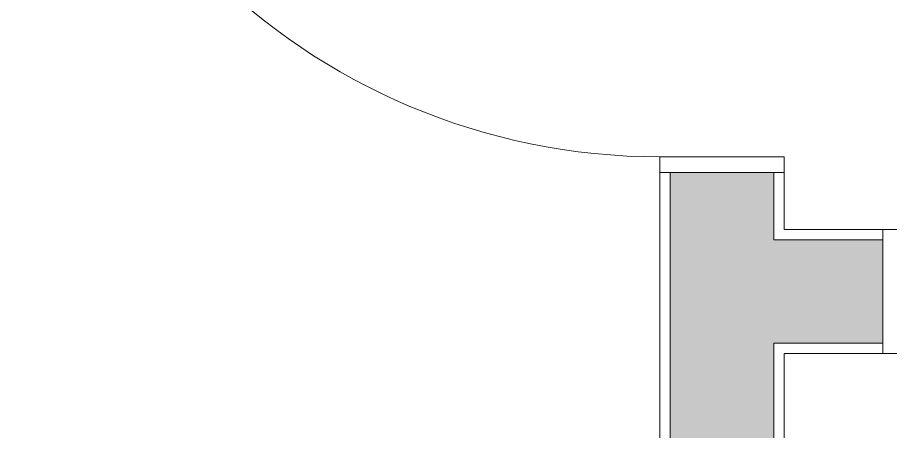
# Model space of a CAD drawing. Header units: inches. Extents: x 99 to 12024, y -5408 to 2559.
# Drawn here: x 9118.12 to 9160.24, y -5326.08 to -5306.09 of the extents above; entities that cross this region are included whole.
import ezdxf

# ---------------------------------------------------------------- set-up
doc = ezdxf.new("R2010")
doc.units = ezdxf.units.IN
doc.header["$LTSCALE"] = 96
doc.header["$MEASUREMENT"] = 0
doc.layers.add('Doors', color=5, linetype='Continuous', lineweight=5)
doc.layers.add('Walls_  Normal', color=6, linetype='Continuous', lineweight=13)

msp = doc.modelspace()

# ---------------------------------------------------------------- linework, layer by layer
at = {"layer": 'Doors', "transparency": 33554687}
for p, q in [((9149.116, -5312.818), (9149.116, -5313.568)), ((9149.116, -5312.818), (9155.116, -5312.818)), ((9155.116, -5312.818), (9155.116, -5313.568)), ((9149.116, -5313.568), (9155.116, -5313.568)), ((9160.616, -5316.318), (9159.866, -5316.318)), ((9159.866, -5316.318), (9159.866, -5322.318)), ((9160.616, -5322.318), (9159.866, -5322.318))]:
    msp.add_line(p, q, dxfattribs=at)
msp.add_arc((9149.116, -5281.818), 31, 180, 270, dxfattribs=at)
at = {"layer": 'Walls_  Normal', "transparency": 33554687}
for p, q in [((9149.116, -5400.318), (9149.116, -5313.568)), ((9149.116, -5313.568), (9155.116, -5313.568)), ((9149.616, -5400.818), (9149.616, -5313.568)), ((9149.616, -5313.568), (9154.616, -5313.568)), ((9154.616, -5316.818), (9154.616, -5313.568)), ((9155.116, -5316.318), (9155.116, -5313.568)), ((9155.116, -5316.318), (9159.866, -5316.318)), ((9159.866, -5316.318), (9159.866, -5322.318)), ((9154.616, -5316.818), (9159.866, -5316.818)), ((9159.866, -5316.818), (9159.866, -5321.818)), ((9154.616, -5400.818), (9154.616, -5321.818)), ((9154.616, -5321.818), (9159.866, -5321.818)), ((9155.116, -5400.318), (9155.116, -5322.318)), ((9155.116, -5322.318), (9159.866, -5322.318))]:
    msp.add_line(p, q, dxfattribs=at)
at = {"layer": 'Walls_  Normal', "color": 252, "true_color": 0x949494, "transparency": 33554687}
for points in [[(9149.616, -5400.818), (9149.616, -5313.568), (9154.616, -5400.818), (9154.616, -5313.568)], [(9154.616, -5316.818), (9159.866, -5316.818), (9154.616, -5321.818), (9159.866, -5321.818)]]:
    msp.add_solid(points, dxfattribs=at)

doc.saveas('drawing.dxf')
